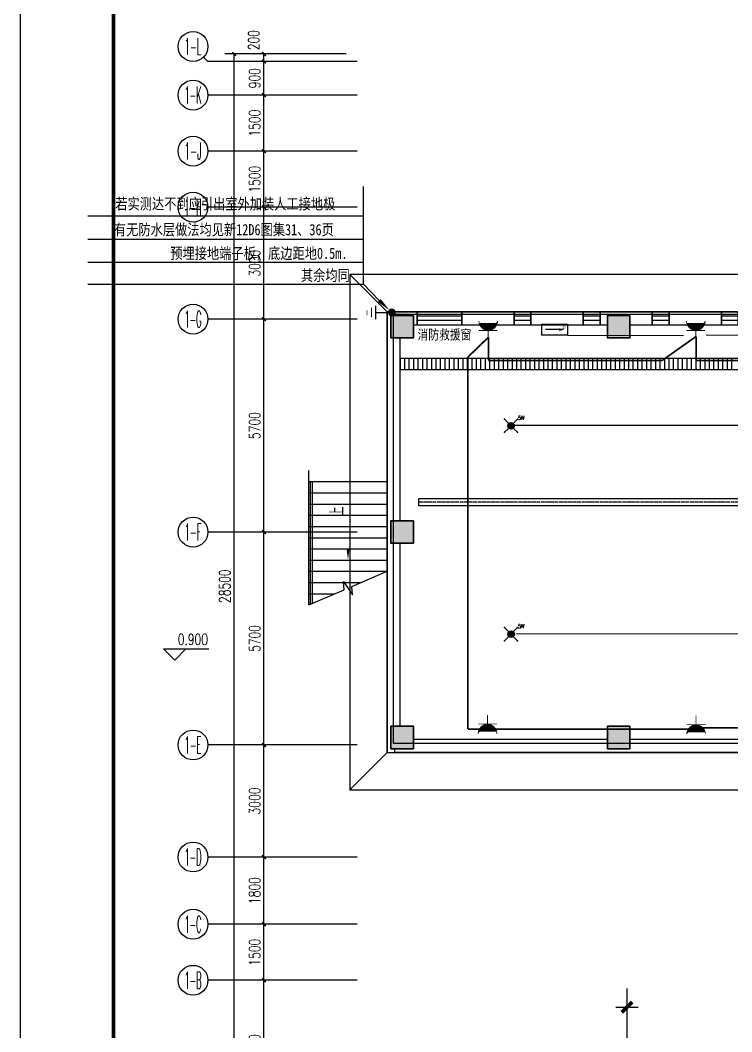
# Model space of a CAD drawing. Extents: x 815029915 to 815825525, y 579155098 to 579748855.
# Drawn here: x 815136770 to 815155826, y 579562431 to 579589514 of the extents above; entities that cross this region are included whole.
import ezdxf
from ezdxf.enums import TextEntityAlignment as Align

# ---------------------------------------------------------------- set-up
doc = ezdxf.new("R2010")
doc.units = 0
doc.header["$LTSCALE"] = 100
doc.header["$MEASUREMENT"] = 0
for name, pattern in [('DASH', [0.35, 0.25, -0.1]), ('DOTE', [2.42, 2, -0.2, 0.02, -0.2]), ('HIDDEN', [0.375, 0.25, -0.125])]:
    doc.linetypes.add(name, pattern=pattern)
for name, color, linetype in [('AXIS', 3, 'Continuous'), ('AXIS_TEXT', 7, 'Continuous'), ('BR-消防应急灯具', 3, 'Continuous'), ('BR-系统通信线', 3, 'DASH'), ('COLUMN', 9, 'Continuous'), ('DIM_ELEV', 3, 'Continuous'), ('DIM_SYMB', 3, 'Continuous'), ('E-TEXT-PLAN', 7, 'Continuous'), ('E-TEXT-PLAN-DER', 7, 'Continuous'), ('EQUIP-照明', 3, 'Continuous'), ('GROUND', 2, 'Continuous'), ('PUB_HATCH', 8, 'Continuous'), ('PUB_TEXT', 7, 'Continuous'), ('WALL', 9, 'Continuous'), ('WINDOW', 4, 'Continuous'), ('ZG-图框层', 4, 'Continuous'), ('zm', 1, 'Continuous'), ('电-强电平面-线缆', 3, 'Continuous'), ('电-接地防雷-接地线', 132, 'Continuous'), ('电-桥架', 4, 'Continuous'), ('设备-插座', 3, 'Continuous')]:
    doc.layers.add(name, color=color, linetype=linetype)
doc.layers.add('柱填充', color=9, linetype='Continuous', lineweight=18)
doc.layers.add('砼柱', color=2, linetype='Continuous', lineweight=35)
doc.styles.add('-宋体', font='', dxfattribs={"width": 0.8})
doc.styles.add('_TCH_AXIS', font='COMPLEX', dxfattribs={"bigfont": 'GBCBIG'})
doc.styles.add('_TCH_DIM', font='SIMPLEX', dxfattribs={"bigfont": 'GBCBIG'})
doc.styles.add('_TCH_DIM_T3', font='SIMPLEX', dxfattribs={"width": 0.705882, "bigfont": 'GBCBIG'})
doc.styles.add('_TEL_DIM', font='txt.shx', dxfattribs={"width": 0.6, "height": 3.5, "bigfont": 'hztxt.shx'})
doc.styles.add('COMPLEX', font='COMPLEX')
doc.styles.add('IDQSTYLE', font='txt.shx', dxfattribs={"width": 0.7, "bigfont": 'hztxt.shx'})
doc.styles.get("Standard").update_dxf_attribs({"font": 'gbenor.shx', "bigfont": 'gbcbig.shx'})
doc.styles.add('宋体', font='', dxfattribs={"width": 0.8})
doc.styles.add('宋体-TK', font='', dxfattribs={"width": 0.8})
doc.styles.get('-宋体').set_extended_font_data('SimSun')
doc.styles.get('宋体').set_extended_font_data('SimSun')
doc.styles.get('宋体-TK').set_extended_font_data('SimSun')
doc.linetypes.add('GDLine', pattern='A,1,-3,5.8,["|",Standard,S=4,R=-45,X=-1.407,Y=-0.7],-0.1,["|",Standard,S=4,R=-45,X=-1.407,Y=-0.7],-0.1,["|",Standard,S=4,R=-45,X=-1.407,Y=-0.7],-0.1,["|",Standard,S=4,R=-45,X=-1.407,Y=-0.7],-0.1,5.8,-3,1', length=20)
doc.dimstyles.new('_TCH_ARCH-100', dxfattribs={"dimscale": 100, "dimtxt": 2.975, "dimasz": 1, "dimexe": 2.5, "dimexo": 3, "dimgap": 1, "dimtad": 1, "dimdec": 0, "dimzin": 0, "dimdsep": 46, "dimtxsty": '_TCH_DIM_T3', "dimblk": 'ARCHTICK', "dimcen": 0.09, "dimclrt": 7, "dimazin": 2, "dimtfac": 1, "dimtdec": 0, "dimtix": 1, "dimtmove": 2, "dimatfit": 3, "dimfxl": 0, "dimtolj": 1, "dimtzin": 0, "dimarcsym": 0})

# ---------------------------------------------------------------- blocks, each defined once
blk = doc.blocks.new('_DIMX')
blk.add_line((-150, 0), (150, 0))
at = {"const_width": 50}
blk.add_lwpolyline([(-70, -70), (70, 70)], dxfattribs=at)
blk = doc.blocks.new('HC001733659261')
at = {"layer": 'zm', "color": 0, "linetype": 'Continuous'}
for points, const_width in [([(-7.32, 0.68), (-7.32, -0.84)], 0.158), ([(-5.9, 1.55), (-5.9, -1.49)], 0.315), ([(0, 0), (-4.72, 0)], 0.45), ([(-4.56, 2.21), (-4.56, -2.14)], 0.45)]:
    blk.add_lwpolyline(points, dxfattribs=dict(at, const_width=const_width))
at = {"layer": 'AXIS', "color": 0, "width": 0.7}
blk.add_attdef('PSFHATT', (2, -2.14), '', height=2.5, dxfattribs=at)
blk = doc.blocks.new('*X92')
at = {"color": 0, "linetype": 'Continuous'}
for p, q in [((192.59, 446.72), (193.93, 448.06)), ((192.65, 447.21), (193.44, 448)), ((192.67, 446.38), (194.27, 447.98)), ((192.81, 446.1), (194.55, 447.84)), ((193.01, 445.87), (194.78, 447.64)), ((193.27, 445.7), (194.95, 447.39)), ((193.58, 445.59), (195.06, 447.07)), ((193.98, 445.57), (195.08, 446.67))]:
    blk.add_line(p, q, dxfattribs=at)
blk = doc.blocks.new('HC000754')
at = {"color": 0, "linetype": 'Continuous'}
blk.add_line((5.53, 5.47), (2.42, 2.3), dxfattribs=at)
blk.add_lwpolyline([(2.42, 2.3, 0.8, 0, 0), (0.47, 0.41, 0, 0, 0)], format="xyseb", dxfattribs=at)
blk.add_circle((0, 0), 0.625, dxfattribs=at)
at = {"color": 0, "linetype": 'Continuous', "xscale": 0.5, "yscale": 0.5, "zscale": 0.5}
blk.add_blockref('*X92', (-96.92, -223.41), dxfattribs=at)
at = {"layer": 'E-TEXT-PLAN-DER', "color": 0, "style": 'IDQSTYLE', "width": 0.7}
blk.add_attdef('PSFHATT', (7.53, -0.63), '', height=2.5, dxfattribs=at)
blk = doc.blocks.new('BR-DYX')
at = {"color": 7}
blk.add_line((295, -75), (55, -75), dxfattribs=at)
at = {"color": 3}
blk.add_solid([(235, -57), (308, -75), (235, -93)], dxfattribs=at)
at = {"layer": 'BR-消防应急灯具', "color": 3}
for p, q in [((0, 0), (350, 0)), ((0, 0), (0, -150)), ((350, 0), (350, -150)), ((350, -150), (0, -150))]:
    blk.add_line(p, q, dxfattribs=at)
at = {"flags": 1}
blk.add_attdef('A', (0, 0), '', height=2.5, dxfattribs=at)
blk = doc.blocks.new('壁挂右向')
at = {"layer": 'BR-消防应急灯具', "color": 4}
blk.add_blockref('BR-DYX', (-175, 0), dxfattribs=at)
at = {"color": 7, "linetype": 'ByBlock', "insert": (103, -10), "char_height": 44.1, "attachment_point": 1, "style": '宋体'}
blk.add_mtext('右', dxfattribs=at)
blk = doc.blocks.new('$equip$00002603')
blk.add_hatch(color=256).paths.add_polyline_path([(0.25, 0.5, 1), (-0.25, 0.5, 1)])
for p, q in [((-0.5, 1), (-0.177, 0.677)), ((0.5, 1), (0.177, 0.677)), ((-0.177, 0.323), (-0.5, 0)), ((0.177, 0.323), (0.5, 0))]:
    blk.add_line(p, q)
blk.add_circle((0, 0.5), 0.25)
for p in [(-0.5, 1), (0.5, 1), (-0.5, 0), (0.5, 0)]:
    blk.add_point(p)
at = {"color": 7, "style": '_TEL_DIM', "flags": 1}
blk.add_attdef('A', text='', height=0.000025, dxfattribs=at).set_placement((0, 0), align=Align.MIDDLE_CENTER)
blk = doc.blocks.new('吸顶5W')
at = {"layer": 'EQUIP-照明', "xscale": 175, "yscale": 175, "zscale": 175}
blk.add_blockref('$equip$00002603', (0, -88), dxfattribs=at)
at = {"color": 7, "linetype": 'ByBlock', "style": '_TCH_DIM', "width": 0.705882}
blk.add_text('5W', height=52.9, dxfattribs=at).set_placement((94, 79, -1891))
blk = doc.blocks.new('*X51')
at = {"color": 0, "linetype": 'Continuous'}
for p, q in [((162.29, 154.93), (164.49, 157.14)), ((159.6, 156.77), (159.62, 156.79)), ((159.66, 156.55), (159.91, 156.79)), ((159.75, 156.35), (160.19, 156.79)), ((159.84, 156.17), (160.47, 156.79)), ((159.95, 155.99), (160.75, 156.79)), ((160.08, 155.83), (161.04, 156.79)), ((160.21, 155.68), (161.32, 156.79)), ((160.35, 155.55), (161.6, 156.79)), ((160.51, 155.42), (161.89, 156.79)), ((160.68, 155.3), (162.17, 156.79)), ((160.86, 155.2), (162.45, 156.79)), ((161.05, 155.11), (162.73, 156.79)), ((161.26, 155.03), (163.02, 156.79)), ((161.48, 154.98), (163.3, 156.79)), ((161.72, 154.93), (163.58, 156.79)), ((161.99, 154.92), (163.87, 156.79)), ((162.63, 155), (164.43, 156.79)), ((163.08, 155.16), (164.27, 156.35))]:
    blk.add_line(p, q, dxfattribs=at)
blk = doc.blocks.new('HC000134')
at = {"color": 0, "linetype": 'Continuous', "const_width": 0.2}
blk.add_lwpolyline([(-2.5, 5, 0.198912), (-1.77, 3.23, 0.198912), (0, 2.5, 0.198912), (1.77, 3.23, 0.198912), (2.5, 5)], format="xyb", dxfattribs=at)
for points in [[(-2.42, 4.38), (2.42, 4.38)], [(-2.55, 2.48), (2.48, 2.48)], [(0, 2.5), (0, 0)]]:
    blk.add_lwpolyline(points, dxfattribs=at)
at = {"color": 0, "linetype": 'Continuous'}
blk.add_blockref('*X51', (-162.01, -152.42), dxfattribs=at)
at = {"color": 0, "style": 'IDQSTYLE', "width": 0.7}
blk.add_attdef('PSFHATT', (4.5, 0), '', height=2.5, dxfattribs=at)
blk = doc.blocks.new('$TCHSYS$WIN2D')
for p, q in [((-0.5, 0.5), (0.5, 0.5)), ((-0.5, 0.5), (-0.5, -0.5)), ((0.5, 0.5), (0.5, -0.5)), ((0.5, 0.167), (-0.5, 0.167)), ((0.5, -0.167), (-0.5, -0.167)), ((-0.5, -0.5), (0.5, -0.5))]:
    blk.add_line(p, q)
blk = doc.blocks.new('_AXISO')
blk.add_circle((0, 0), 0.5)
at = {"layer": 'AXIS_TEXT', "style": 'COMPLEX', "width": 1.041667}
blk.add_attdef('A', text='', height=0.56, dxfattribs=at).set_placement((-0.25, -0.28), (0.25, -0.28), align=Align.FIT)
blk = doc.blocks.new('_ArchTick')
at = {"color": 0, "linetype": 'ByBlock', "const_width": 0.4}
blk.add_lwpolyline([(-0.5, -0.5), (0.5, 0.5)], dxfattribs=at)
blk = doc.blocks.new('*D191')
at = {"layer": 'AXIS', "color": 0, "lineweight": -2, "transparency": 16777216}
for p, q in [((815145498, 579588610), (815142248, 579588610)), ((815142498, 579560110), (815142498, 579588610)), ((815145498, 579560110), (815142248, 579560110))]:
    blk.add_line(p, q, dxfattribs=at)
at = {"layer": 'Defpoints', "color": 0, "transparency": 16777216}
for p in [(815142498, 579588610), (815145798, 579588610), (815145798, 579560110)]:
    blk.add_point(p, dxfattribs=at)
at = {"layer": 'AXIS', "color": 0, "lineweight": -2, "transparency": 16777216, "xscale": 100, "yscale": 100, "zscale": 100}
for p, rotation in [((815142498, 579588610), 90), ((815142498, 579560110), 270)]:
    blk.add_blockref('_ArchTick', p, dxfattribs=dict(at, rotation=rotation))
at = {"layer": 'AXIS', "color": 7, "transparency": 16777216, "insert": (815142249, 579574360), "char_height": 297.5, "attachment_point": 5, "rotation": 90, "style": '_TCH_DIM_T3'}
blk.add_mtext('\\A1;28500', dxfattribs=at)
blk = doc.blocks.new('*D193')
at = {"layer": 'AXIS', "color": 0, "lineweight": -2, "transparency": 16777216}
for p, q in [((815145498, 579563810), (815143048, 579563810)), ((815143298, 579560210), (815143298, 579563810)), ((815145498, 579560210), (815143048, 579560210))]:
    blk.add_line(p, q, dxfattribs=at)
at = {"layer": 'Defpoints', "color": 0, "transparency": 16777216}
for p in [(815143298, 579563810), (815145798, 579563810), (815145798, 579560210)]:
    blk.add_point(p, dxfattribs=at)
at = {"layer": 'AXIS', "color": 0, "lineweight": -2, "transparency": 16777216, "xscale": 100, "yscale": 100, "zscale": 100}
for p, rotation in [((815143298, 579563810), 90), ((815143298, 579560210), 270)]:
    blk.add_blockref('_ArchTick', p, dxfattribs=dict(at, rotation=rotation))
at = {"layer": 'AXIS', "color": 7, "transparency": 16777216, "insert": (815143049, 579562010), "char_height": 297.5, "attachment_point": 5, "rotation": 90, "style": '_TCH_DIM_T3'}
blk.add_mtext('\\A1;3600', dxfattribs=at)
blk = doc.blocks.new('*D194')
at = {"layer": 'AXIS', "color": 0, "lineweight": -2, "transparency": 16777216}
for p, q in [((815145498, 579565310), (815143048, 579565310)), ((815143298, 579563810), (815143298, 579565310)), ((815145498, 579563810), (815143048, 579563810))]:
    blk.add_line(p, q, dxfattribs=at)
at = {"layer": 'Defpoints', "color": 0, "transparency": 16777216}
for p in [(815143298, 579565310), (815145798, 579565310), (815145798, 579563810)]:
    blk.add_point(p, dxfattribs=at)
at = {"layer": 'AXIS', "color": 0, "lineweight": -2, "transparency": 16777216, "xscale": 100, "yscale": 100, "zscale": 100}
for p, rotation in [((815143298, 579565310), 90), ((815143298, 579563810), 270)]:
    blk.add_blockref('_ArchTick', p, dxfattribs=dict(at, rotation=rotation))
at = {"layer": 'AXIS', "color": 7, "transparency": 16777216, "insert": (815143049, 579564560), "char_height": 297.5, "attachment_point": 5, "rotation": 90, "style": '_TCH_DIM_T3'}
blk.add_mtext('\\A1;1500', dxfattribs=at)
blk = doc.blocks.new('*D195')
at = {"layer": 'AXIS', "color": 0, "lineweight": -2, "transparency": 16777216}
for p, q in [((815145498, 579567110), (815143048, 579567110)), ((815143298, 579565310), (815143298, 579567110)), ((815145498, 579565310), (815143048, 579565310))]:
    blk.add_line(p, q, dxfattribs=at)
at = {"layer": 'Defpoints', "color": 0, "transparency": 16777216}
for p in [(815143298, 579567110), (815145798, 579567110), (815145798, 579565310)]:
    blk.add_point(p, dxfattribs=at)
at = {"layer": 'AXIS', "color": 0, "lineweight": -2, "transparency": 16777216, "xscale": 100, "yscale": 100, "zscale": 100}
for p, rotation in [((815143298, 579567110), 90), ((815143298, 579565310), 270)]:
    blk.add_blockref('_ArchTick', p, dxfattribs=dict(at, rotation=rotation))
at = {"layer": 'AXIS', "color": 7, "transparency": 16777216, "insert": (815143049, 579566210), "char_height": 297.5, "attachment_point": 5, "rotation": 90, "style": '_TCH_DIM_T3'}
blk.add_mtext('\\A1;1800', dxfattribs=at)
blk = doc.blocks.new('*D196')
at = {"layer": 'AXIS', "color": 0, "lineweight": -2, "transparency": 16777216}
for p, q in [((815145498, 579570110), (815143048, 579570110)), ((815143298, 579567110), (815143298, 579570110)), ((815145498, 579567110), (815143048, 579567110))]:
    blk.add_line(p, q, dxfattribs=at)
at = {"layer": 'Defpoints', "color": 0, "transparency": 16777216}
for p in [(815143298, 579570110), (815145798, 579570110), (815145798, 579567110)]:
    blk.add_point(p, dxfattribs=at)
at = {"layer": 'AXIS', "color": 0, "lineweight": -2, "transparency": 16777216, "xscale": 100, "yscale": 100, "zscale": 100}
for p, rotation in [((815143298, 579570110), 90), ((815143298, 579567110), 270)]:
    blk.add_blockref('_ArchTick', p, dxfattribs=dict(at, rotation=rotation))
at = {"layer": 'AXIS', "color": 7, "transparency": 16777216, "insert": (815143049, 579568610), "char_height": 297.5, "attachment_point": 5, "rotation": 90, "style": '_TCH_DIM_T3'}
blk.add_mtext('\\A1;3000', dxfattribs=at)
blk = doc.blocks.new('*D197')
at = {"layer": 'AXIS', "color": 0, "lineweight": -2, "transparency": 16777216}
for p, q in [((815145498, 579575810), (815143048, 579575810)), ((815143298, 579570110), (815143298, 579575810)), ((815145498, 579570110), (815143048, 579570110))]:
    blk.add_line(p, q, dxfattribs=at)
at = {"layer": 'Defpoints', "color": 0, "transparency": 16777216}
for p in [(815143298, 579575810), (815145798, 579575810), (815145798, 579570110)]:
    blk.add_point(p, dxfattribs=at)
at = {"layer": 'AXIS', "color": 0, "lineweight": -2, "transparency": 16777216, "xscale": 100, "yscale": 100, "zscale": 100}
for p, rotation in [((815143298, 579575810), 90), ((815143298, 579570110), 270)]:
    blk.add_blockref('_ArchTick', p, dxfattribs=dict(at, rotation=rotation))
at = {"layer": 'AXIS', "color": 7, "transparency": 16777216, "insert": (815143049, 579572960), "char_height": 297.5, "attachment_point": 5, "rotation": 90, "style": '_TCH_DIM_T3'}
blk.add_mtext('\\A1;5700', dxfattribs=at)
blk = doc.blocks.new('*D198')
at = {"layer": 'AXIS', "color": 0, "lineweight": -2, "transparency": 16777216}
for p, q in [((815145498, 579581510), (815143048, 579581510)), ((815143298, 579575810), (815143298, 579581510)), ((815145498, 579575810), (815143048, 579575810))]:
    blk.add_line(p, q, dxfattribs=at)
at = {"layer": 'Defpoints', "color": 0, "transparency": 16777216}
for p in [(815143298, 579581510), (815145798, 579581510), (815145798, 579575810)]:
    blk.add_point(p, dxfattribs=at)
at = {"layer": 'AXIS', "color": 0, "lineweight": -2, "transparency": 16777216, "xscale": 100, "yscale": 100, "zscale": 100}
for p, rotation in [((815143298, 579581510), 90), ((815143298, 579575810), 270)]:
    blk.add_blockref('_ArchTick', p, dxfattribs=dict(at, rotation=rotation))
at = {"layer": 'AXIS', "color": 7, "transparency": 16777216, "insert": (815143049, 579578660), "char_height": 297.5, "attachment_point": 5, "rotation": 90, "style": '_TCH_DIM_T3'}
blk.add_mtext('\\A1;5700', dxfattribs=at)
blk = doc.blocks.new('*D199')
at = {"layer": 'AXIS', "color": 0, "lineweight": -2, "transparency": 16777216}
for p, q in [((815145498, 579584510), (815143048, 579584510)), ((815143298, 579581510), (815143298, 579584510)), ((815145498, 579581510), (815143048, 579581510))]:
    blk.add_line(p, q, dxfattribs=at)
at = {"layer": 'Defpoints', "color": 0, "transparency": 16777216}
for p in [(815143298, 579584510), (815145798, 579584510), (815145798, 579581510)]:
    blk.add_point(p, dxfattribs=at)
at = {"layer": 'AXIS', "color": 0, "lineweight": -2, "transparency": 16777216, "xscale": 100, "yscale": 100, "zscale": 100}
for p, rotation in [((815143298, 579584510), 90), ((815143298, 579581510), 270)]:
    blk.add_blockref('_ArchTick', p, dxfattribs=dict(at, rotation=rotation))
at = {"layer": 'AXIS', "color": 7, "transparency": 16777216, "insert": (815143049, 579583010), "char_height": 297.5, "attachment_point": 5, "rotation": 90, "style": '_TCH_DIM_T3'}
blk.add_mtext('\\A1;3000', dxfattribs=at)
blk = doc.blocks.new('*D200')
at = {"layer": 'AXIS', "color": 0, "lineweight": -2, "transparency": 16777216}
for p, q in [((815145498, 579586010), (815143048, 579586010)), ((815143298, 579584510), (815143298, 579586010)), ((815145498, 579584510), (815143048, 579584510))]:
    blk.add_line(p, q, dxfattribs=at)
at = {"layer": 'Defpoints', "color": 0, "transparency": 16777216}
for p in [(815143298, 579586010), (815145798, 579586010), (815145798, 579584510)]:
    blk.add_point(p, dxfattribs=at)
at = {"layer": 'AXIS', "color": 0, "lineweight": -2, "transparency": 16777216, "xscale": 100, "yscale": 100, "zscale": 100}
for p, rotation in [((815143298, 579586010), 90), ((815143298, 579584510), 270)]:
    blk.add_blockref('_ArchTick', p, dxfattribs=dict(at, rotation=rotation))
at = {"layer": 'AXIS', "color": 7, "transparency": 16777216, "insert": (815143049, 579585260), "char_height": 297.5, "attachment_point": 5, "rotation": 90, "style": '_TCH_DIM_T3'}
blk.add_mtext('\\A1;1500', dxfattribs=at)
blk = doc.blocks.new('*D201')
at = {"layer": 'AXIS', "color": 0, "lineweight": -2, "transparency": 16777216}
for p, q in [((815145498, 579587510), (815143048, 579587510)), ((815143298, 579586010), (815143298, 579587510)), ((815145498, 579586010), (815143048, 579586010))]:
    blk.add_line(p, q, dxfattribs=at)
at = {"layer": 'Defpoints', "color": 0, "transparency": 16777216}
for p in [(815143298, 579587510), (815145798, 579587510), (815145798, 579586010)]:
    blk.add_point(p, dxfattribs=at)
at = {"layer": 'AXIS', "color": 0, "lineweight": -2, "transparency": 16777216, "xscale": 100, "yscale": 100, "zscale": 100}
for p, rotation in [((815143298, 579587510), 90), ((815143298, 579586010), 270)]:
    blk.add_blockref('_ArchTick', p, dxfattribs=dict(at, rotation=rotation))
at = {"layer": 'AXIS', "color": 7, "transparency": 16777216, "insert": (815143049, 579586760), "char_height": 297.5, "attachment_point": 5, "rotation": 90, "style": '_TCH_DIM_T3'}
blk.add_mtext('\\A1;1500', dxfattribs=at)
blk = doc.blocks.new('*D202')
at = {"layer": 'AXIS', "color": 0, "lineweight": -2, "transparency": 16777216}
for p, q in [((815145498, 579588410), (815143048, 579588410)), ((815143298, 579587510), (815143298, 579588410)), ((815145498, 579587510), (815143048, 579587510))]:
    blk.add_line(p, q, dxfattribs=at)
at = {"layer": 'Defpoints', "color": 0, "transparency": 16777216}
for p in [(815143298, 579588410), (815145798, 579588410), (815145798, 579587510)]:
    blk.add_point(p, dxfattribs=at)
at = {"layer": 'AXIS', "color": 0, "lineweight": -2, "transparency": 16777216, "xscale": 100, "yscale": 100, "zscale": 100}
for p, rotation in [((815143298, 579588410), 90), ((815143298, 579587510), 270)]:
    blk.add_blockref('_ArchTick', p, dxfattribs=dict(at, rotation=rotation))
at = {"layer": 'AXIS', "color": 7, "transparency": 16777216, "insert": (815143049, 579587960), "char_height": 297.5, "attachment_point": 5, "rotation": 90, "style": '_TCH_DIM_T3'}
blk.add_mtext('\\A1;900', dxfattribs=at)
blk = doc.blocks.new('*D203')
at = {"layer": 'AXIS', "color": 0, "lineweight": -2, "transparency": 16777216}
for p, q in [((815145498, 579588610), (815143048, 579588610)), ((815143298, 579588410), (815143298, 579588610)), ((815145498, 579588410), (815143048, 579588410))]:
    blk.add_line(p, q, dxfattribs=at)
at = {"layer": 'Defpoints', "color": 0, "transparency": 16777216}
for p in [(815143298, 579588610), (815145798, 579588610), (815145798, 579588410)]:
    blk.add_point(p, dxfattribs=at)
at = {"layer": 'AXIS', "color": 0, "lineweight": -2, "transparency": 16777216, "xscale": 100, "yscale": 100, "zscale": 100}
for p, rotation in [((815143298, 579588610), 90), ((815143298, 579588410), 270)]:
    blk.add_blockref('_ArchTick', p, dxfattribs=dict(at, rotation=rotation))
at = {"layer": 'AXIS', "color": 7, "transparency": 16777216, "insert": (815143023, 579588980), "char_height": 297.5, "attachment_point": 5, "rotation": 90, "style": '_TCH_DIM_T3'}
blk.add_mtext('\\A1;200', dxfattribs=at)
blk = doc.blocks.new('ll')
at = {"layer": 'ZG-图框层'}
blk.add_lwpolyline([(815136770, 579524220), (815255670, 579524220), (815255670, 579608320), (815136770, 579608320)], close=True, dxfattribs=at)

msp = doc.modelspace()

# ---------------------------------------------------------------- hatches: boundary and pattern name
at = {"layer": 'PUB_HATCH'}
for points in [[(815146688.1, 579581670.1), (815146688.1, 579581250.1), (815147108.1, 579581250.1), (815147108.1, 579581670.1)], [(815146688.1, 579570570.1), (815146688.1, 579570150.1), (815147108.1, 579570150.1), (815147108.1, 579570570.1)]]:
    msp.add_hatch(color=256, dxfattribs=at).paths.add_polyline_path(points, flags=17)
at = {"layer": '柱填充', "lineweight": 18}
for points in [[(815147298.1, 579581610.1), (815146698.1, 579581610.1), (815146698.1, 579581010.1), (815147298.1, 579581010.1)], [(815153098.1, 579581610.1), (815152498.1, 579581610.1), (815152498.1, 579581010.1), (815153098.1, 579581010.1)], [(815147298.1, 579576110.1), (815146698.1, 579576110.1), (815146698.1, 579575510.1), (815147298.1, 579575510.1)], [(815147298.1, 579570610.1), (815146698.1, 579570610.1), (815146698.1, 579570010.1), (815147298.1, 579570010.1)], [(815153098.1, 579570610.1), (815152498.1, 579570610.1), (815152498.1, 579570010.1), (815153098.1, 579570010.1)]]:
    msp.add_hatch(color=250, dxfattribs=at).paths.add_polyline_path(points)

# ---------------------------------------------------------------- linework, layer by layer
for p, q in [((815158598.1, 579581710.1), (815146598.1, 579581710.1)), ((815146598.1, 579581710.1), (815146598.1, 579569910.1)), ((815146948.1, 579580460.1), (815146948.1, 579580160.1)), ((815202178.2, 579580460.1), (815146948.1, 579580460.1)), ((815146948.1, 579580160.1), (815202478.2, 579580160.1)), ((815144548.1, 579573881.5), (815144548.1, 579577160.1)), ((815144598.1, 579573903), (815144598.1, 579577160.1)), ((815146598.1, 579569910.1), (815158598.1, 579569910.1))]:
    msp.add_line(p, q)
at = {"color": 252, "linetype": 'Continuous'}
for p, q in [((815147060.4, 579580460.1), (815147060.4, 579580160.1)), ((815147180.4, 579580460.1), (815147180.4, 579580160.1)), ((815147300.4, 579580460.1), (815147300.4, 579580160.1)), ((815147420.4, 579580460.1), (815147420.4, 579580160.1)), ((815147540.4, 579580460.1), (815147540.4, 579580160.1)), ((815147660.4, 579580460.1), (815147660.4, 579580160.1)), ((815147780.4, 579580460.1), (815147780.4, 579580160.1)), ((815147900.4, 579580460.1), (815147900.4, 579580160.1)), ((815148020.4, 579580460.1), (815148020.4, 579580160.1)), ((815148140.4, 579580460.1), (815148140.4, 579580160.1)), ((815148260.4, 579580460.1), (815148260.4, 579580160.1)), ((815148380.4, 579580460.1), (815148380.4, 579580160.1)), ((815148500.4, 579580460.1), (815148500.4, 579580160.1)), ((815148620.4, 579580460.1), (815148620.4, 579580160.1)), ((815148740.4, 579580460.1), (815148740.4, 579580160.1)), ((815148860.4, 579580460.1), (815148860.4, 579580160.1)), ((815148980.4, 579580460.1), (815148980.4, 579580160.1)), ((815149100.4, 579580460.1), (815149100.4, 579580160.1)), ((815149220.4, 579580460.1), (815149220.4, 579580160.1)), ((815149340.4, 579580460.1), (815149340.4, 579580160.1)), ((815149460.4, 579580460.1), (815149460.4, 579580160.1)), ((815149580.4, 579580460.1), (815149580.4, 579580160.1)), ((815149700.4, 579580460.1), (815149700.4, 579580160.1)), ((815149820.4, 579580460.1), (815149820.4, 579580160.1)), ((815149940.4, 579580460.1), (815149940.4, 579580160.1)), ((815150060.4, 579580460.1), (815150060.4, 579580160.1)), ((815150180.4, 579580460.1), (815150180.4, 579580160.1)), ((815150300.4, 579580460.1), (815150300.4, 579580160.1)), ((815150420.4, 579580460.1), (815150420.4, 579580160.1)), ((815150540.4, 579580460.1), (815150540.4, 579580160.1)), ((815150660.4, 579580460.1), (815150660.4, 579580160.1)), ((815150780.4, 579580460.1), (815150780.4, 579580160.1)), ((815150900.4, 579580460.1), (815150900.4, 579580160.1)), ((815151020.4, 579580460.1), (815151020.4, 579580160.1)), ((815151140.4, 579580460.1), (815151140.4, 579580160.1)), ((815151260.4, 579580460.1), (815151260.4, 579580160.1)), ((815151380.4, 579580460.1), (815151380.4, 579580160.1)), ((815151500.4, 579580460.1), (815151500.4, 579580160.1)), ((815151620.4, 579580460.1), (815151620.4, 579580160.1)), ((815151740.4, 579580460.1), (815151740.4, 579580160.1)), ((815151860.4, 579580460.1), (815151860.4, 579580160.1)), ((815151980.4, 579580460.1), (815151980.4, 579580160.1)), ((815152100.4, 579580460.1), (815152100.4, 579580160.1)), ((815152220.4, 579580460.1), (815152220.4, 579580160.1)), ((815152340.4, 579580460.1), (815152340.4, 579580160.1)), ((815152460.4, 579580460.1), (815152460.4, 579580160.1)), ((815152580.4, 579580460.1), (815152580.4, 579580160.1)), ((815152700.4, 579580460.1), (815152700.4, 579580160.1)), ((815152820.4, 579580460.1), (815152820.4, 579580160.1)), ((815152940.4, 579580460.1), (815152940.4, 579580160.1)), ((815153060.4, 579580460.1), (815153060.4, 579580160.1)), ((815153180.4, 579580460.1), (815153180.4, 579580160.1)), ((815153300.4, 579580460.1), (815153300.4, 579580160.1)), ((815153420.4, 579580460.1), (815153420.4, 579580160.1)), ((815153540.4, 579580460.1), (815153540.4, 579580160.1)), ((815153660.4, 579580460.1), (815153660.4, 579580160.1)), ((815153780.4, 579580460.1), (815153780.4, 579580160.1)), ((815153900.4, 579580460.1), (815153900.4, 579580160.1)), ((815154020.4, 579580460.1), (815154020.4, 579580160.1)), ((815154140.4, 579580460.1), (815154140.4, 579580160.1)), ((815154260.4, 579580460.1), (815154260.4, 579580160.1)), ((815154380.4, 579580460.1), (815154380.4, 579580160.1)), ((815154500.4, 579580460.1), (815154500.4, 579580160.1)), ((815154620.4, 579580460.1), (815154620.4, 579580160.1)), ((815154740.4, 579580460.1), (815154740.4, 579580160.1)), ((815154860.4, 579580460.1), (815154860.4, 579580160.1)), ((815154980.4, 579580460.1), (815154980.4, 579580160.1)), ((815155100.4, 579580460.1), (815155100.4, 579580160.1)), ((815155220.4, 579580460.1), (815155220.4, 579580160.1)), ((815155340.4, 579580460.1), (815155340.4, 579580160.1)), ((815155460.4, 579580460.1), (815155460.4, 579580160.1)), ((815155580.4, 579580460.1), (815155580.4, 579580160.1)), ((815155700.4, 579580460.1), (815155700.4, 579580160.1)), ((815155820.4, 579580460.1), (815155820.4, 579580160.1))]:
    msp.add_line(p, q, dxfattribs=at)
at = {"color": 2}
for p, q in [((815144498.1, 579573860.1), (815144498.1, 579577460.4)), ((815144498.1, 579577160.1), (815146598.1, 579577160.1)), ((815146598.1, 579569910.1), (815146598.1, 579577151.9)), ((815144498.1, 579576860.1), (815146598.1, 579576860.1)), ((815144498.1, 579576560.1), (815146598.1, 579576560.1)), ((815144498.1, 579576260.1), (815146598.1, 579576260.1)), ((815144498.1, 579575960.1), (815146598.1, 579575960.1)), ((815144498.1, 579575660.1), (815146598.1, 579575660.1)), ((815144498.1, 579575360.1), (815146598.1, 579575360.1)), ((815144498.1, 579575060.1), (815146598.1, 579575060.1)), ((815144498.1, 579574760.1), (815146598.1, 579574760.1)), ((815144498.1, 579574460.1), (815145898.1, 579574460.1)), ((815144498.1, 579574160.1), (815145198.1, 579574160.1))]:
    msp.add_line(p, q, dxfattribs=at)
at = {"layer": 'AXIS'}
for p, q in [((815141798.1, 579588410.1), (815141680.9, 579588527.3)), ((815145798.1, 579588410.1), (815141798.1, 579588410.1)), ((815145798.1, 579587510.1), (815141798.1, 579587510.1)), ((815145798.1, 579586010.1), (815141798.1, 579586010.1)), ((815145798.1, 579584510.1), (815141798.1, 579584510.1)), ((815145798.1, 579581510.1), (815141798.1, 579581510.1)), ((815145798.1, 579575810.1), (815141798.1, 579575810.1)), ((815145798.1, 579570110.1), (815141798.1, 579570110.1)), ((815145798.1, 579567110.1), (815141798.1, 579567110.1)), ((815145798.1, 579565310.1), (815141798.1, 579565310.1)), ((815145798.1, 579563810.1), (815141798.1, 579563810.1)), ((815153021.8, 579562487.1), (815153021.8, 579563589.6)), ((815153021.8, 579561887.1), (815153021.8, 579563458.9))]:
    msp.add_line(p, q, dxfattribs=at)
at = {"layer": 'COLUMN'}
for points in [[(815146698.1, 579581010.1), (815147298.1, 579581010.1), (815147298.1, 579581610.1), (815146698.1, 579581610.1)], [(815152498.1, 579581010.1), (815153098.1, 579581010.1), (815153098.1, 579581610.1), (815152498.1, 579581610.1)], [(815146698.1, 579575510.1), (815147298.1, 579575510.1), (815147298.1, 579576110.1), (815146698.1, 579576110.1)], [(815146698.1, 579570010.1), (815147298.1, 579570010.1), (815147298.1, 579570610.1), (815146698.1, 579570610.1)], [(815152498.1, 579570010.1), (815153098.1, 579570010.1), (815153098.1, 579570610.1), (815152498.1, 579570610.1)]]:
    msp.add_lwpolyline(points, close=True, dxfattribs=at)
at = {"layer": 'DIM_ELEV'}
for p, q in [((815140908.7, 579572383.1), (815140608.7, 579572683.1)), ((815140608.7, 579572683.1), (815141819.9, 579572683.1)), ((815140908.7, 579572383.1), (815141208.7, 579572683.1))]:
    msp.add_line(p, q, dxfattribs=at)
at = {"layer": 'DIM_SYMB'}
for points in [[(815148650.8, 579580275.3, 0, 0, 0), (815172411.9, 579580275.3, 0, 80, 0), (815172111.9, 579580275.3, 0, 0, 0)], [(815145548.1, 579577633.6, 0, 0, 0), (815145548.1, 579575060.1, 0, 80, 0), (815145548.1, 579575360.1, 0, 0, 0)]]:
    msp.add_lwpolyline(points, format="xyseb", dxfattribs=at)
msp.add_lwpolyline([(815144498.1, 579573860.1), (815145444.7, 579574265.8), (815145432.2, 579574488.9), (815145665.7, 579574132.1), (815145651.5, 579574354.4), (815146598.1, 579574760.1)], dxfattribs=at)
at = {"layer": 'GROUND'}
for p, q in [((815146598.1, 579581710.1), (815145598.1, 579582710.1)), ((815146598.1, 579569910.1), (815145598.1, 579568910.1))]:
    msp.add_line(p, q, dxfattribs=at)
for points in [[(815181598.1, 579582710.1), (815177998.1, 579582710.1), (815177998.1, 579585710.1), (815157598.1, 579585710.1), (815157598.1, 579582710.1), (815145598.1, 579582710.1), (815145598.1, 579568910.1), (815157598.1, 579568910.1), (815157598.1, 579565910.1), (815176598.1, 579565910.1)], [(815182598.1, 579581710.1), (815176998.1, 579581710.1), (815176998.1, 579584710.1), (815158598.1, 579584710.1), (815158598.1, 579581710.1), (815146598.1, 579581710.1), (815146598.1, 579569910.1), (815158598.1, 579569910.1), (815158598.1, 579566910.1), (815176598.1, 579566910.1)]]:
    msp.add_lwpolyline(points, dxfattribs=at)
at = {"layer": 'WALL'}
for p, q in [((815146598.1, 579569910.1), (815146598.1, 579581710.1)), ((815146798.1, 579581710.1), (815147398.1, 579581710.1)), ((815146798.1, 579581710.1), (815146798.1, 579581610.1)), ((815148598.1, 579581710.1), (815149998.1, 579581710.1)), ((815150448.1, 579581710.1), (815151848.1, 579581710.1)), ((815152298.1, 579581710.1), (815153698.1, 579581710.1)), ((815154148.1, 579581710.1), (815155548.1, 579581710.1)), ((815147298.1, 579581360.1), (815147398.1, 579581360.1)), ((815148598.1, 579581360.1), (815149998.1, 579581360.1)), ((815150448.1, 579581360.1), (815151848.1, 579581360.1)), ((815152298.1, 579581360.1), (815152498.1, 579581360.1)), ((815153098.1, 579581360.1), (815153698.1, 579581360.1)), ((815154148.1, 579581360.1), (815155548.1, 579581360.1)), ((815146948.1, 579576110.1), (815146948.1, 579581010.1)), ((815146948.1, 579570610.1), (815146948.1, 579575510.1)), ((815152498.1, 579570260.1), (815147298.1, 579570260.1)), ((815156548.1, 579570260.1), (815153098.1, 579570260.1)), ((815146798.1, 579569910.1), (815146798.1, 579570010.1)), ((815156548.1, 579569910.1), (815146798.1, 579569910.1))]:
    msp.add_line(p, q, dxfattribs=at)
for points in [[(815147398.1, 579581710.1), (815147398.1, 579581360.1)], [(815148598.1, 579581710.1), (815148598.1, 579581360.1)], [(815149998.1, 579581710.1), (815149998.1, 579581360.1)], [(815150448.1, 579581710.1), (815150448.1, 579581360.1)], [(815151848.1, 579581710.1), (815151848.1, 579581360.1)], [(815152298.1, 579581710.1), (815152298.1, 579581360.1)], [(815153698.1, 579581710.1), (815153698.1, 579581360.1)], [(815154148.1, 579581710.1), (815154148.1, 579581360.1)], [(815155548.1, 579581710.1), (815155548.1, 579581360.1)]]:
    msp.add_lwpolyline(points, dxfattribs=at)
at = {"layer": 'ZG-图框层', "const_width": 100}
msp.add_lwpolyline([(815139270.1, 579525220), (815254670.1, 579525220), (815254670.1, 579607320), (815139270.1, 579607320)], close=True, dxfattribs=at)
at = {"layer": 'zm', "color": 3, "linetype": 'Continuous'}
for p, q in [((815145960.9, 579582449.5), (815145960.4, 579585066.7)), ((815138584.5, 579584274.9), (815145960.5, 579584276.4)), ((815138584.6, 579583649.7), (815145960.6, 579583651.2)), ((815138584.8, 579583037.1), (815145960.8, 579583038.6)), ((815138584.9, 579582448), (815145960.9, 579582449.5))]:
    msp.add_line(p, q, dxfattribs=at)
at = {"layer": '电-强电平面-线缆', "color": 1, "linetype": 'Continuous', "const_width": 45}
for points in [[(815148760.9, 579580496.4), (815149302.9, 579581020.7)], [(815149307.8, 579580407.4), (815149307.8, 579581025.3)], [(815153964.6, 579580407.4), (815154863.9, 579581042.5)], [(815154869.1, 579580401.6), (815154869.1, 579581046.1)], [(815148760.9, 579580496.4), (815148760.9, 579570534.2)], [(815149307.8, 579580407.4), (815153964.6, 579580407.4)], [(815154869.1, 579580401.6), (815160351.3, 579580401.6)], [(815148760.9, 579570534.2), (815149064.1, 579570534.2)], [(815149505.5, 579570534.2), (815154659.1, 579570534.2)], [(815155049.8, 579570573.2), (815158996.1, 579570573.2)]]:
    msp.add_lwpolyline(points, dxfattribs=at)
at = {"layer": '电-强电平面-线缆', "color": 1, "linetype": 'HIDDEN', "const_width": 30}
for points in [[(815151429.4, 579581073.2), (815154534.3, 579581073.2)], [(815155138.4, 579581080.3), (815156362.5, 579581080.3)], [(815149953.2, 579578668.6), (815160447.1, 579578668.6)], [(815150042.8, 579573088.2), (815173912.3, 579573088.2)]]:
    msp.add_lwpolyline(points, dxfattribs=at)
at = {"layer": '电-接地防雷-接地线', "linetype": 'GDLine', "ltscale": 0.5, "const_width": 30}
for points in [[(815146688.7, 579581640.4), (815158722.3, 579581640.4), (815158722.3, 579584630.1), (815176747.3, 579584630.1), (815176747.3, 579581650.5), (815182745.4, 579581650.5), (815182709.2, 579588449.5)], [(815146761, 579581674.6), (815146761, 579570154.9)], [(815146761, 579570154.9), (815158721, 579570154.9)]]:
    msp.add_lwpolyline(points, dxfattribs=at)
at = {"layer": '电-桥架', "color": 5, "linetype": 'DOTE', "ltscale": 0.5}
msp.add_line((815183608.5, 579576608.5), (815147449.5, 579576608.5), dxfattribs=at)
at = {"layer": '电-桥架', "ltscale": 0.5}
msp.add_lwpolyline([(815147449.5, 579576708.5), (815183608.5, 579576708.5), (815183608.5, 579576508.5), (815147449.5, 579576508.5)], close=True, dxfattribs=at)
at = {"layer": '砼柱', "color": 3, "lineweight": 35}
for points in [[(815147298.1, 579581610.1), (815146698.1, 579581610.1), (815146698.1, 579581010.1), (815147298.1, 579581010.1)], [(815153098.1, 579581610.1), (815152498.1, 579581610.1), (815152498.1, 579581010.1), (815153098.1, 579581010.1)], [(815147298.1, 579576110.1), (815146698.1, 579576110.1), (815146698.1, 579575510.1), (815147298.1, 579575510.1)], [(815147298.1, 579570610.1), (815146698.1, 579570610.1), (815146698.1, 579570010.1), (815147298.1, 579570010.1)], [(815153098.1, 579570610.1), (815152498.1, 579570610.1), (815152498.1, 579570010.1), (815153098.1, 579570010.1)]]:
    msp.add_lwpolyline(points, close=True, dxfattribs=at)

# ---------------------------------------------------------------- block references
at = {"color": 0, "xscale": 2, "yscale": 2, "zscale": 2}
msp.add_blockref('壁挂右向', (815151076.5, 579581380.3), dxfattribs=at)
at = {"layer": 'AXIS'}
ref = msp.add_blockref('_AXISO', (815141398.1, 579588810.1), dxfattribs=dict(at, xscale=800, yscale=800, zscale=800))
ref.add_attrib('A', '1-L', dxfattribs={"color": 7, "height": 452.55, "style": '_TCH_AXIS', "width": 0.375}).set_placement((815141171.8, 579588583.8), (815141624.4, 579588583.8), align=Align.FIT)
ref = msp.add_blockref('_AXISO', (815141398.1, 579587510.1), dxfattribs=dict(at, xscale=800, yscale=800, zscale=800))
ref.add_attrib('A', '1-K', dxfattribs={"color": 7, "height": 452.55, "style": '_TCH_AXIS', "width": 0.35}).set_placement((815141171.8, 579587283.8), (815141624.4, 579587283.8), align=Align.FIT)
ref = msp.add_blockref('_AXISO', (815141398.1, 579586010.1), dxfattribs=dict(at, xscale=800, yscale=800, zscale=800))
ref.add_attrib('A', '1-J', dxfattribs={"color": 7, "height": 452.55, "style": '_TCH_AXIS', "width": 0.403846}).set_placement((815141171.8, 579585783.8), (815141624.4, 579585783.8), align=Align.FIT)
ref = msp.add_blockref('_AXISO', (815141398.1, 579584510.1), dxfattribs=dict(at, xscale=800, yscale=800, zscale=800))
ref.add_attrib('A', '1-H', dxfattribs={"color": 7, "height": 452.55, "style": '_TCH_AXIS', "width": 0.344262}).set_placement((815141171.8, 579584283.8), (815141624.4, 579584283.8), align=Align.FIT)
ref = msp.add_blockref('_AXISO', (815141398.1, 579581510.1), dxfattribs=dict(at, xscale=800, yscale=800, zscale=800))
ref.add_attrib('A', '1-G', dxfattribs={"color": 7, "height": 452.55, "style": '_TCH_AXIS', "width": 0.355932}).set_placement((815141171.8, 579581283.8), (815141624.4, 579581283.8), align=Align.FIT)
ref = msp.add_blockref('_AXISO', (815141398.1, 579575810.1), dxfattribs=dict(at, xscale=800, yscale=800, zscale=800))
ref.add_attrib('A', '1-F', dxfattribs={"color": 7, "height": 452.55, "style": '_TCH_AXIS', "width": 0.368421}).set_placement((815141171.8, 579575583.8), (815141624.4, 579575583.8), align=Align.FIT)
ref = msp.add_blockref('_AXISO', (815141398.1, 579570110.1), dxfattribs=dict(at, xscale=800, yscale=800, zscale=800))
ref.add_attrib('A', '1-E', dxfattribs={"color": 7, "height": 452.55, "style": '_TCH_AXIS', "width": 0.368421}).set_placement((815141171.8, 579569883.8), (815141624.4, 579569883.8), align=Align.FIT)
ref = msp.add_blockref('_AXISO', (815141398.1, 579567110.1), dxfattribs=dict(at, xscale=800, yscale=800, zscale=800))
ref.add_attrib('A', '1-D', dxfattribs={"color": 7, "height": 452.55, "style": '_TCH_AXIS', "width": 0.362069}).set_placement((815141171.8, 579566883.8), (815141624.4, 579566883.8), align=Align.FIT)
ref = msp.add_blockref('_AXISO', (815141398.1, 579565310.1), dxfattribs=dict(at, xscale=800, yscale=800, zscale=800))
ref.add_attrib('A', '1-C', dxfattribs={"color": 7, "height": 452.55, "style": '_TCH_AXIS', "width": 0.375}).set_placement((815141171.8, 579565083.8), (815141624.4, 579565083.8), align=Align.FIT)
ref = msp.add_blockref('_AXISO', (815141398.1, 579563810.1), dxfattribs=dict(at, xscale=800, yscale=800, zscale=800))
ref.add_attrib('A', '1-B', dxfattribs={"color": 7, "height": 452.55, "style": '_TCH_AXIS', "width": 0.362069}).set_placement((815141171.8, 579563583.8), (815141624.4, 579563583.8), align=Align.FIT)
at = {"layer": 'AXIS', "xscale": 2, "yscale": 2, "zscale": 2}
msp.add_blockref('_DIMX', (815153021.8, 579563089.6), dxfattribs=at)
at = {"layer": 'BR-系统通信线', "xscale": 2, "yscale": 2, "zscale": 2}
for p in [(815149914.1, 579578657.7), (815149914.1, 579573077.4)]:
    msp.add_blockref('吸顶5W', p, dxfattribs=at)
at = {"layer": 'E-TEXT-PLAN', "color": 4}
for name, p, xscale, yscale, zscale, rotation in [('HC000754', (815146723.6, 579581690.5), -139.4374157009274, 139.4374157009274, 139.4374157009274, 0.01161530853491577), ('HC000754', (815146723.6, 579581690.5), -139.4374157009274, 139.4374157009274, 139.4374157009274, 0.01161530853491577), ('HC001733659261', (815146671.1, 579581687.6), 83.66244942060317, 83.66244942060317, 83.66244942060317, 0.01161530851111957)]:
    msp.add_blockref(name, p, dxfattribs=dict(at, xscale=xscale, yscale=yscale, zscale=zscale, rotation=rotation))
at = {"layer": 'WINDOW', "yscale": -350}
for p, xscale, zscale in [((815147998.1, 579581535.1), 1200, 1200), ((815150223.1, 579581535.1), 450, 450), ((815152073.1, 579581535.1), 450, 450), ((815153923.1, 579581535.1), 450, 450), ((815155773.1, 579581535.1), 450, 450)]:
    msp.add_blockref('$TCHSYS$WIN2D', p, dxfattribs=dict(at, xscale=xscale, zscale=zscale))
at = {"layer": 'zm', "color": 1}
msp.add_blockref('ll', (0, 0), dxfattribs=at)
at = {"layer": '设备-插座', "xscale": 100, "yscale": 100, "zscale": 100}
for p in [(815149302.9, 579580958.2), (815154863.9, 579580958.2)]:
    msp.add_blockref('HC000134', p, dxfattribs=at)
at = {"layer": '设备-插座', "xscale": 100, "yscale": 100, "zscale": 100, "rotation": 180}
for p in [(815149284.8, 579570916.5), (815154869.8, 579570899.7)]:
    msp.add_blockref('HC000134', p, dxfattribs=at)

# ---------------------------------------------------------------- texts
at = {"layer": 'DIM_ELEV', "color": 7, "style": '_TCH_DIM', "width": 0.705882}
msp.add_text('0.900', height=297.5, dxfattribs=at).set_placement((815140989.9, 579572788.1))
at = {"layer": 'DIM_SYMB', "color": 7, "style": '_TCH_DIM'}
msp.add_text('上', height=373.3, rotation=90, dxfattribs=at).set_placement((815145443.1, 579576222.4))
at = {"layer": 'PUB_TEXT', "style": '宋体-TK', "width": 0.8}
msp.add_text('消防救援窗', height=264.35, dxfattribs=at).set_placement((815147409.6, 579580965.8))
at = {"layer": 'zm', "style": '-宋体', "width": 0.8}
for s, p in [('若实测达不到应引出室外加装人工接地极', (815139316.6, 579584449.4)), ('有无防水层做法均见新12D6图集31、36页', (815139279.5, 579583757.1)), ('预埋接地端子板，底边距地0.5m.', (815140789.5, 579583123.3)), ('其余均同', (815144287.7, 579582535.1))]:
    msp.add_text(s, height=300, rotation=0.01162, dxfattribs=at).set_placement(p)

# ---------------------------------------------------------------- dimensions: what is measured, and where the dimension line sits
at = {"layer": 'AXIS'}
dim = msp.add_linear_dim(base=(815143298.1, 579588610.1), p1=(815145798.1, 579588410.1), p2=(815145798.1, 579588610.1), angle=90, dimstyle='_TCH_ARCH-100', dxfattribs=at)
dim.commit()
dim.dimension.update_dxf_attribs({"geometry": '*D203', "text_midpoint": (815143023.1, 579588980.1), "dimtype": 161})
for p1, p2, distance, picture, middle in [((815145798.1, 579560110.1), (815145798.1, 579588610.1), 3300, '*D191', (815142249.3, 579574360.1)), ((815145798.1, 579587510.1), (815145798.1, 579588410.1), 2500, '*D202', (815143049.3, 579587960.1)), ((815145798.1, 579586010.1), (815145798.1, 579587510.1), 2500, '*D201', (815143049.3, 579586760.1)), ((815145798.1, 579584510.1), (815145798.1, 579586010.1), 2500, '*D200', (815143049.3, 579585260.1)), ((815145798.1, 579581510.1), (815145798.1, 579584510.1), 2500, '*D199', (815143049.3, 579583010.1)), ((815145798.1, 579575810.1), (815145798.1, 579581510.1), 2500, '*D198', (815143049.3, 579578660.1)), ((815145798.1, 579570110.1), (815145798.1, 579575810.1), 2500, '*D197', (815143049.3, 579572960.1)), ((815145798.1, 579567110.1), (815145798.1, 579570110.1), 2500, '*D196', (815143049.3, 579568610.1)), ((815145798.1, 579565310.1), (815145798.1, 579567110.1), 2500, '*D195', (815143049.3, 579566210.1)), ((815145798.1, 579563810.1), (815145798.1, 579565310.1), 2500, '*D194', (815143049.3, 579564560.1)), ((815145798.1, 579560210.1), (815145798.1, 579563810.1), 2500, '*D193', (815143049.3, 579562010.1))]:
    dim = msp.add_aligned_dim(p1=p1, p2=p2, distance=distance, dimstyle='_TCH_ARCH-100', dxfattribs=at)
    dim.commit()
    dim.dimension.update_dxf_attribs({"geometry": picture, "text_midpoint": middle})

doc.saveas('drawing.dxf')
